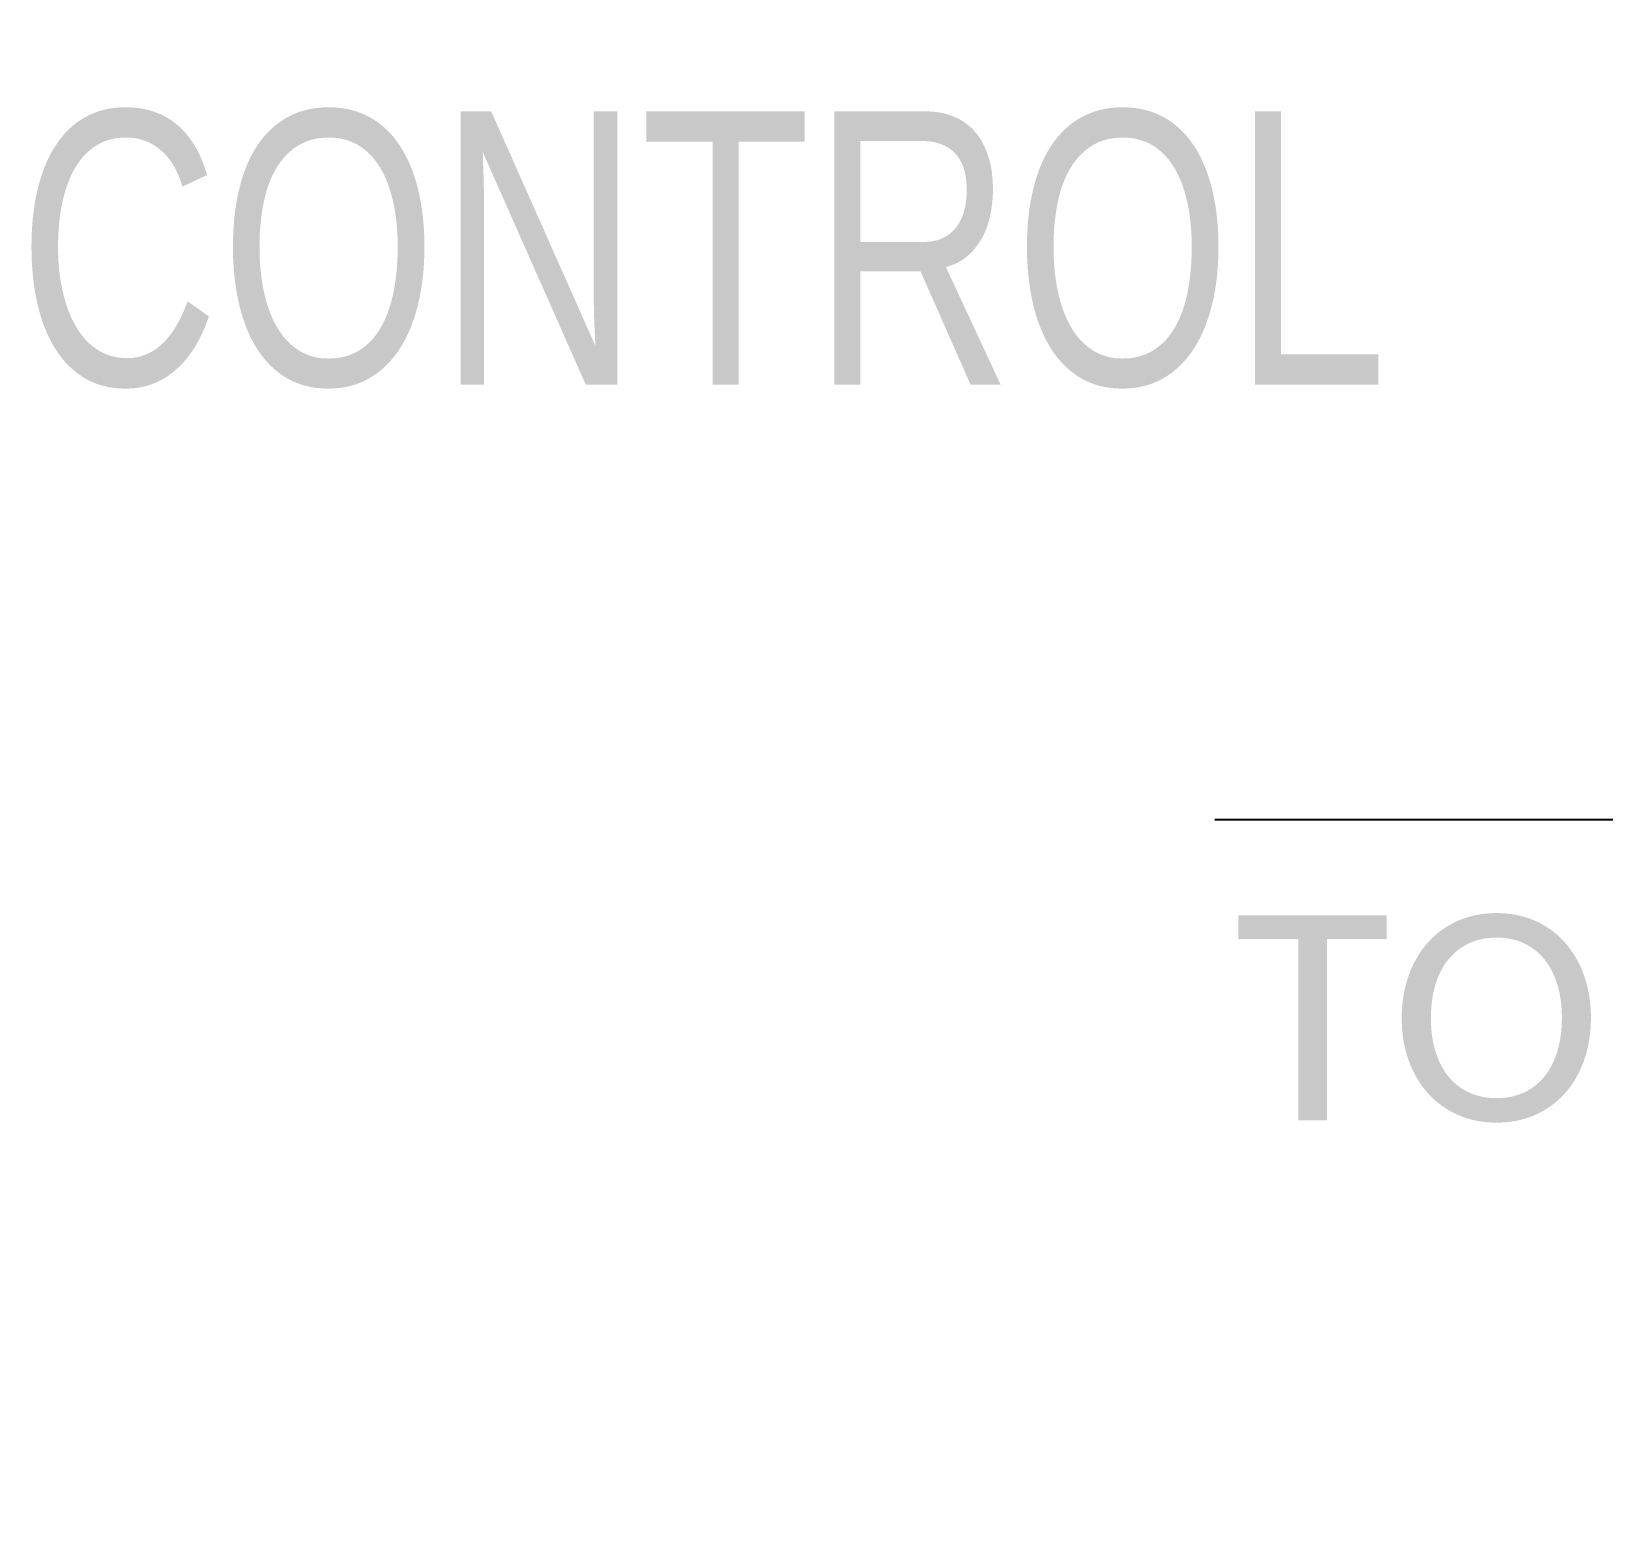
# Model space of a CAD drawing. Header units: millimetres. Extents: x 26027 to 581921, y 7230 to 233891.
# Drawn here: x 468776 to 469925, y 155074 to 156169 of the extents above; entities that cross this region are included whole.
import ezdxf
from ezdxf import colors
from ezdxf.entities.mleader import LeaderData, LeaderLine
from ezdxf.math import Vec2, Vec3

# ---------------------------------------------------------------- set-up
doc = ezdxf.new("R2010")
doc.units = ezdxf.units.MM
doc.header["$LTSCALE"] = 5
doc.layers.add('72_EGR_BASE_TEXT', color=7, linetype='Continuous', lineweight=5)
doc.layers.add('E-POWR', color=7, linetype='Continuous', lineweight=9, true_color=0x4e7e3e)
doc.styles.get("Standard").update_dxf_attribs({"font": 'calibri.ttf'})
doc.styles.add('X3G_ENTITY_2587EA', font='swisscl.ttf', dxfattribs={"height": 200})

msp = doc.modelspace()

# ---------------------------------------------------------------- texts
at = {"layer": '72_EGR_BASE_TEXT', "insert": (469267, 156110.5, 2.4), "char_height": 200, "attachment_point": 2, "style": 'X3G_ENTITY_2587EA'}
msp.add_mtext('CONTROL', dxfattribs=at)

# ---------------------------------------------------------------- leaders
at = {"layer": 'E-POWR'}
ml = msp.add_multileader_mtext('Standard', dxfattribs=at)
ml.set_content('#B2\\PTO PP-04', color=256)
ml.set_leader_properties()
ml.build(insert=Vec2(0, 0))
ml.multileader.update_dxf_attribs({"text_right_attachment_type": 6, "dogleg_length": 200, "arrow_head_size": 200})
ctx = ml.context
ctx.base_point, ctx.char_height, ctx.arrow_head_size, ctx.landing_gap_size, ctx.plane_origin = Vec3(469655.3, 155696.2, 2.4), 150, 200, 0.09, Vec3(472852.7, 154801.7, 2.4)
ctx.right_attachment, ctx.text_align_type = 6, 2
notes = []
notes.append((ctx, [(1, (1, 1, 0), (470728, 155592.3, 2.4), (-1, 0), 200, [(0, [(471435.8, 156668.6, 2.4)], 0, [])])]))
ctx.mtext.insert, ctx.mtext.alignment, ctx.mtext.flow_direction = Vec3(470527.9, 155772.3, 2.4), 3, 5
for ctx, leaders in notes:
    for number, flags, end, landing, length, lines in leaders:
        leader = LeaderData()
        leader.index, (leader.has_last_leader_line, leader.has_dogleg_vector, leader.attachment_direction) = number, flags
        leader.last_leader_point, leader.dogleg_vector, leader.dogleg_length = Vec3(end), Vec3(landing), length
        for number, points, colour, breaks in lines:
            line = LeaderLine()
            line.index, line.vertices, line.color, line.breaks = number, Vec3.list(points), colors.encode_raw_color(colour), breaks
            leader.lines.append(line)
        ctx.leaders.append(leader)

doc.saveas('drawing.dxf')
